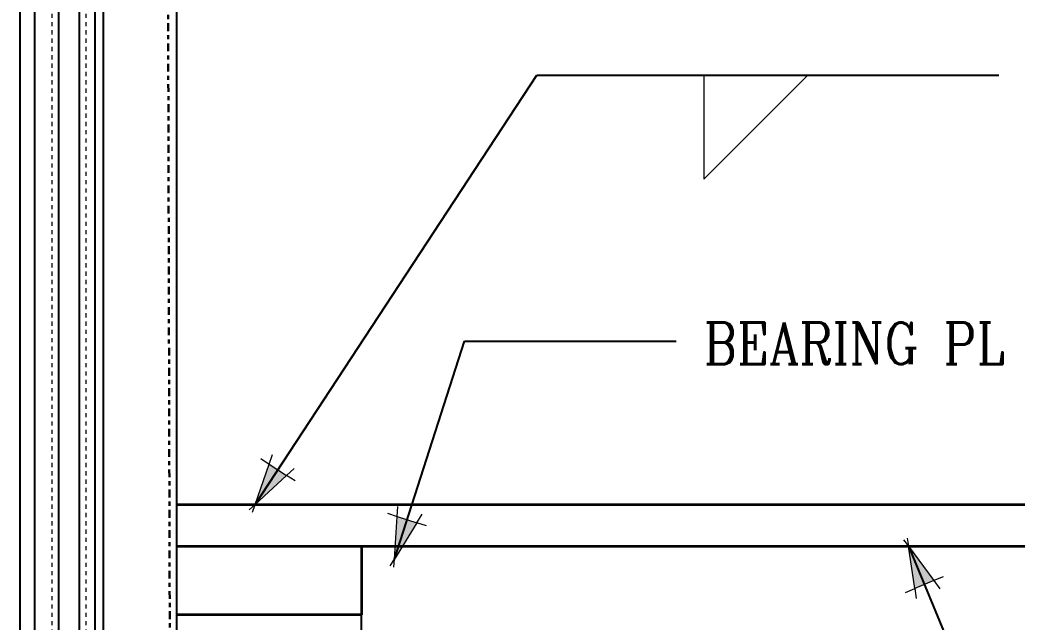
# Model space of a CAD drawing. Header units: inches. Extents: x -56.1 to 22.5, y 200.2 to 292.7.
# Drawn here: x -28.31 to -4.36, y 246.61 to 261.09 of the extents above; entities that cross this region are included whole.
import ezdxf

# ---------------------------------------------------------------- set-up
doc = ezdxf.new("R2010")
doc.units = ezdxf.units.IN
doc.header["$MEASUREMENT"] = 0
doc.linetypes.add('CENTER', pattern=[2, 1.25, -0.25, 0.25, -0.25])
doc.linetypes.add('DASHED2', pattern=[0.375, 0.25, -0.125])
for name, color, linetype, lineweight in [('A2 Hatch', 8, 'Continuous', 9), ('A4 medium', 7, 'Continuous', 35), ('DIM', 3, 'Continuous', 13), ('REBAR', 2, 'CENTER', 30)]:
    doc.layers.add(name, color=color, linetype=linetype, lineweight=lineweight)
doc.styles.add('ARCTEXT', font='arctext.shx', dxfattribs={"width": 0.85})
doc.styles.add('RomanC', font='romanc.shx', dxfattribs={"width": 0.85, "height": 5})
doc.dimstyles.new('ARCTEXT1-4', dxfattribs={"dimtxt": 4, "dimasz": 2, "dimexe": 2, "dimexo": 2, "dimgap": 2, "dimtad": 1, "dimdec": 4, "dimzin": 3, "dimdsep": 46, "dimlunit": 4, "dimtxsty": 'ARCTEXT', "dimblk": 'ARCHTICK', "dimcen": 2, "dimaunit": 1, "dimadec": 0, "dimazin": 0, "dimtfac": 1, "dimtdec": 4, "dimtmove": 2, "dimatfit": 3, "dimldrblk": 'arrow', "dimfxl": 1, "dimtolj": 1, "dimtzin": 0, "dimarcsym": 0})

# ---------------------------------------------------------------- blocks, each defined once
blk = doc.blocks.new('_ArchTick')
at = {"color": 0, "linetype": 'ByBlock', "const_width": 0.15}
blk.add_lwpolyline([(-0.5, -0.5), (0.5, 0.5)], dxfattribs=at)
blk = doc.blocks.new('arrow')
at = {"layer": 'DIM'}
blk.add_hatch(color=253, dxfattribs=at).paths.add_polyline_path([(-2, 0.5), (-2, -0.5), (0, 0)])
at = {"layer": 'DIM', "lineweight": 9}
for points in [[(-2, 0.983), (-2, 0.5), (-2.469, 0.617)], [(0.374, 0.094), (0, 0)], [(0.374, -0.094), (0, 0)], [(-2, -0.983), (-2, -0.5), (-2.469, -0.617)]]:
    blk.add_lwpolyline(points, dxfattribs=at)
at = {"layer": 'DIM', "lineweight": 15}
blk.add_lwpolyline([(0, 0), (-2, -0.5), (-2, 0.5), (0, 0)], dxfattribs=at)

msp = doc.modelspace()

# ---------------------------------------------------------------- linework, layer by layer
at = {"color": 1}
for p, q in [((-27.955, 280.44), (-27.955, 245.94)), ((-27.38, 280.44), (-27.38, 245.94)), ((-26.88, 280.44), (-26.88, 245.94)), ((-26.305, 280.44), (-26.305, 245.94)), ((-26.505, 280.19), (-26.505, 245.94)), ((-28.305, 279.94), (-28.305, 245.94))]:
    msp.add_line(p, q, dxfattribs=at)
at = {"ltscale": 0.15}
for p, q in [((-24.534, 245.94), (-24.534, 262.94)), ((-20.105, 245.94), (-20.105, 248.44))]:
    msp.add_line(p, q, dxfattribs=at)
at = {"layer": 'A2 Hatch', "linetype": 'DASHED2', "ltscale": 0.15}
for p, q in [((-27.54, 280.44), (-27.54, 245.94)), ((-26.72, 280.44), (-26.72, 245.94))]:
    msp.add_line(p, q, dxfattribs=at)
at = {"layer": 'A4 medium', "ltscale": 0.15}
for p, q in [((-24.534, 249.44), (14.145, 249.44)), ((-24.534, 248.44), (14.145, 248.44)), ((-20.105, 248.44), (-20.105, 246.79)), ((-20.105, 246.79), (-24.534, 246.79))]:
    msp.add_line(p, q, dxfattribs=at)
at = {"layer": 'DIM'}
for p, q in [((-11.882, 259.764), (-11.882, 257.264)), ((-11.882, 257.264), (-9.382, 259.764))]:
    msp.add_line(p, q, dxfattribs=at)
at = {"layer": 'REBAR', "ltscale": 0.15}
msp.add_line((-24.825, 291.236), (-24.706, 245.94), dxfattribs=at)

# ---------------------------------------------------------------- texts
at = {"layer": 'DIM', "color": 3, "insert": (-11.883, 253.815), "char_height": 1, "width": 22.68955, "attachment_point": 1, "style": 'RomanC'}
msp.add_mtext('BEARING PL', dxfattribs=at)

# ---------------------------------------------------------------- leaders
at = {"layer": 'DIM'}
for points in [[(-22.657, 249.44), (-15.887, 259.764), (-4.795, 259.764)], [(-19.313, 248.127), (-17.63, 253.364), (-12.541, 253.364)], [(-6.966, 248.44), (-3.913, 241.08), (4.557, 241.086)]]:
    msp.add_leader(points, dimstyle='ARCTEXT1-4', override={"dimasz": 0.5, "dimtad": 0}, dxfattribs=at)

doc.saveas('drawing.dxf')
